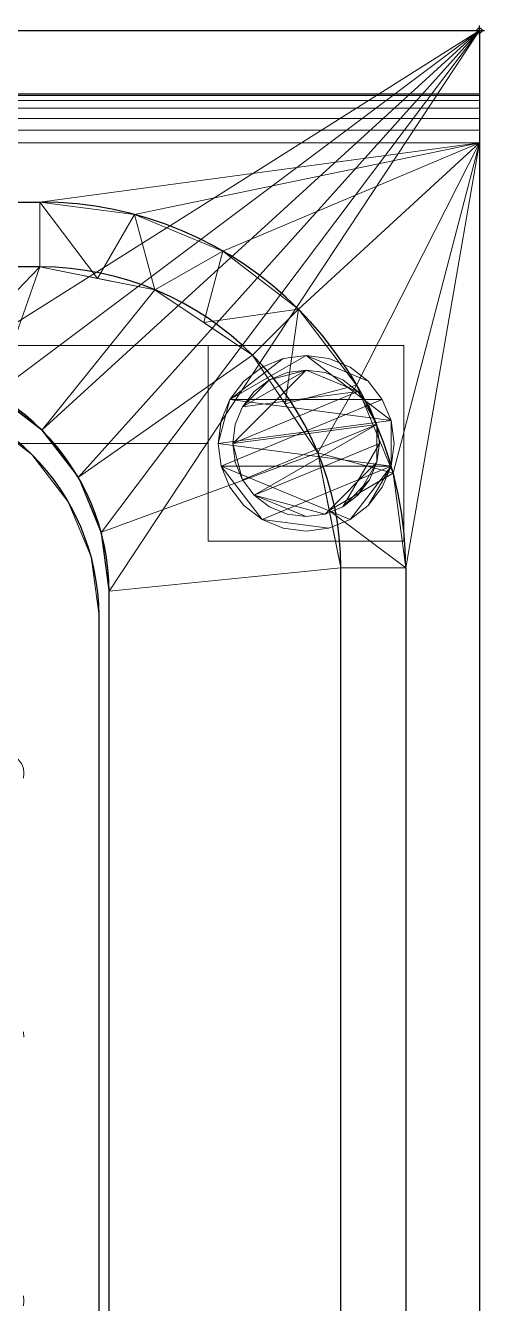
# Model space of a CAD drawing. Header units: millimetres. Extents: x -1 to 1601, y -701 to 1.
# Drawn here: x 1507.1 to 1601, y -260.5 to 1 of the extents above; entities that cross this region are included whole.
import ezdxf

# ---------------------------------------------------------------- set-up
doc = ezdxf.new("R2010")
doc.units = ezdxf.units.MM
doc.header["$PDMODE"] = 34
for name, color, linetype in [('IQ_200_2D', 1, 'Continuous'), ('IQ_200_3D', 1, 'Continuous'), ('IQ_204_2D', 7, 'Continuous'), ('IQ_INS_3D', 3, 'Continuous')]:
    doc.layers.add(name, color=color, linetype=linetype)

msp = doc.modelspace()

# ---------------------------------------------------------------- linework, layer by layer
at = {"layer": 'IQ_200_2D', "linetype": 'Continuous'}
for p, q in [((0, 0), (1600, 0)), ((1600, 0), (1600, -700))]:
    msp.add_line(p, q, dxfattribs=at)
at = {"layer": 'IQ_200_3D', "lineweight": 18}
for points in [[(1544.5, -84.5, 650), (55.5, -84.5, 650), (55.5, -64.5, 650), (1544.5, -64.5, 650)], [(1544.5, -64.5, 650), (55.5, -64.5, 650), (55.5, -64.5, 750), (1544.5, -64.5, 750)], [(1544.5, -64.5, 750), (55.5, -64.5, 750), (55.5, -84.5, 750), (1544.5, -84.5, 750)], [(1544.5, -84.5, 750), (1544.5, -84.5, 650), (1544.5, -64.5, 650), (1544.5, -64.5, 750)], [(1544.5, -84.5, 750), (55.5, -84.5, 750), (55.5, -84.5, 650), (1544.5, -84.5, 650)], [(1524.2, -115, 850), (1524.2, -115, 860), (1524.2, -351, 860), (1524.2, -351, 850)], [(1522.15, -349.07, 890), (1522.15, -349.07, 888), (1522.15, -119.8, 888), (1522.15, -119.8, 890)]]:
    msp.add_3dface(points, dxfattribs=at)
for points, invisible_edges in [([(1524.2, -351, 850), (1489.39, -396.37, 850), (1477.24, -397.97, 850), (1477.24, -68.03, 850)], 13), ([(1477.24, -68.03, 850), (1489.39, -69.63, 850), (1524.2, -115, 850), (1524.2, -351, 850)], 10), ([(1477.24, -397.97, 860), (1524.2, -351, 860), (1524.2, -115, 860), (1477.24, -68.03, 860)], 13), ([(1500.72, -74.33, 860), (1489.39, -69.63, 860), (1477.24, -68.03, 860), (1524.2, -115, 860)], 12), ([(1500.72, -74.33, 850), (1510.45, -81.79, 850), (1524.2, -115, 850), (1489.39, -69.63, 850)], 6), ([(1510.45, -81.79, 850), (1500.72, -74.33, 850), (1500.72, -74.33, 860), (1510.45, -81.79, 860)], 10), ([(1524.2, -115, 860), (1510.45, -81.79, 860), (1500.72, -74.33, 860)], 13), ([(1498.71, -79.33, 888), (1508.39, -86.77, 888), (1476.45, -98, 888), (1476.31, -96.96, 888)], 10), ([(1508.39, -86.77, 890), (1498.71, -79.33, 890), (1476.45, -98, 890), (1476.31, -99.04, 890)], 10), ([(1498.71, -79.33, 890), (1508.39, -86.77, 890), (1508.39, -86.77, 888), (1498.71, -79.33, 888)], 10), ([(1510.45, -81.79, 860), (1517.91, -91.52, 860), (1517.91, -91.52, 850), (1510.45, -81.79, 850)], 10), ([(1517.91, -91.52, 850), (1522.6, -102.84, 850), (1524.2, -115, 850), (1510.45, -81.79, 850)], 4), ([(1524.2, -115, 860), (1522.6, -102.84, 860), (1517.91, -91.52, 860), (1510.45, -81.79, 860)], 8), ([(1488.65, -121.14, 888), (1475.91, -100, 888), (1476.31, -99.04, 888), (1508.39, -86.77, 888)], 13), ([(1488.65, -121.14, 890), (1508.39, -86.77, 890), (1476.31, -99.04, 890), (1475.91, -100, 890)], 11), ([(1508.39, -86.77, 888), (1476.31, -99.04, 888), (1476.45, -98, 888)], 13), ([(1489.62, -121.54, 888), (1488.65, -121.14, 888), (1508.39, -86.77, 888)], 14), ([(1489.62, -121.54, 890), (1508.39, -86.77, 890), (1488.65, -121.14, 890)], 3), ([(1489.62, -121.54, 888), (1508.39, -86.77, 888), (1515.82, -96.44, 888), (1490.45, -122.17, 888)], 5), ([(1515.82, -96.44, 890), (1508.39, -86.77, 890), (1489.62, -121.54, 890), (1490.45, -122.17, 890)], 10), ([(1508.39, -86.77, 890), (1515.82, -96.44, 890), (1515.82, -96.44, 888), (1508.39, -86.77, 888)], 10), ([(1517.91, -91.52, 860), (1522.6, -102.84, 860), (1522.6, -102.84, 850), (1517.91, -91.52, 850)], 10), ([(1520.52, -107.71, 888), (1491.08, -123, 888), (1490.45, -122.17, 888), (1515.82, -96.44, 888)], 5), ([(1520.52, -107.71, 890), (1515.82, -96.44, 890), (1490.45, -122.17, 890), (1491.08, -123, 890)], 10), ([(1520.52, -107.71, 888), (1515.82, -96.44, 888), (1515.82, -96.44, 890), (1520.52, -107.71, 890)], 10), ([(1524.2, -115, 850), (1522.6, -102.84, 850), (1522.6, -102.84, 860), (1524.2, -115, 860)], 2), ([(1491.08, -123, 888), (1520.52, -107.71, 888), (1522.15, -119.8, 888), (1491.48, -123.96, 888)], 5), ([(1522.15, -119.8, 890), (1520.52, -107.71, 890), (1491.08, -123, 890), (1491.48, -123.96, 890)], 10), ([(1522.15, -119.8, 888), (1520.52, -107.71, 888), (1520.52, -107.71, 890), (1522.15, -119.8, 890)], 2), ([(1491.62, -125, 888), (1491.48, -123.96, 888), (1522.15, -119.8, 888)], 14), ([(1491.48, -126.04, 888), (1491.62, -125, 888), (1522.15, -119.8, 888), (1503.82, -148.14, 888)], 14), ([(1491.48, -123.96, 890), (1491.62, -125, 890), (1522.15, -119.8, 890)], 14), ([(1522.15, -119.8, 890), (1491.62, -125, 890), (1491.48, -126.04, 890), (1503.82, -148.14, 890)], 13), ([(1503.82, -148.14, 888), (1522.15, -119.8, 888), (1504.78, -148.54, 888)], 3), ([(1504.78, -148.54, 890), (1522.15, -119.8, 890), (1503.82, -148.14, 890)], 3), ([(1505.61, -149.17, 888), (1504.78, -148.54, 888), (1522.15, -119.8, 888)], 14), ([(1505.61, -149.17, 890), (1522.15, -119.8, 890), (1504.78, -148.54, 890)], 3), ([(1522.15, -119.8, 888), (1506.25, -150, 888), (1505.61, -149.17, 888)], 13), ([(1505.61, -149.17, 890), (1506.25, -150, 890), (1522.15, -119.8, 890)], 14), ([(1506.65, -150.96, 888), (1506.25, -150, 888), (1522.15, -119.8, 888)], 14), ([(1506.25, -150, 890), (1506.65, -150.96, 890), (1522.15, -119.8, 890)], 14), ([(1506.78, -152, 888), (1506.65, -150.96, 888), (1522.15, -119.8, 888)], 14), ([(1506.65, -153.04, 888), (1506.78, -152, 888), (1522.15, -119.8, 888), (1506.65, -204.96, 888)], 14), ([(1522.15, -119.8, 888), (1506.78, -206, 888), (1506.65, -204.96, 888)], 13), ([(1506.78, -206, 888), (1522.15, -119.8, 888), (1506.78, -260, 888), (1506.65, -258.96, 888)], 11), ([(1506.65, -153.04, 890), (1506.65, -204.96, 890), (1522.15, -119.8, 890), (1506.78, -152, 890)], 7), ([(1506.65, -150.96, 890), (1506.78, -152, 890), (1522.15, -119.8, 890)], 14), ([(1506.78, -260, 890), (1522.15, -119.8, 890), (1506.78, -206, 890), (1506.65, -258.96, 890)], 7), ([(1506.78, -206, 890), (1522.15, -119.8, 890), (1506.65, -204.96, 890)], 3), ([(1506.78, -260, 890), (1506.65, -261.04, 890), (1522.15, -349.07, 890), (1522.15, -119.8, 890)], 10), ([(1522.15, -119.8, 888), (1522.15, -349.07, 888), (1506.78, -260, 888)], 14), ([(1506.65, -261.04, 888), (1506.78, -260, 888), (1522.15, -349.07, 888), (1506.65, -312.96, 888)], 14)]:
    msp.add_3dface(points, dxfattribs=dict(at, invisible_edges=invisible_edges))
at = {"layer": 'IQ_204_2D'}
for p, q in [((0, -13), (1600, -13)), ((90, -35.11), (1510, -35.11)), ((1510, -48.39), (90, -48.39)), ((1571.61, -610), (1571.61, -110)), ((1584.89, -110), (1584.89, -610)), ((1524.2, -351), (1524.2, -115)), ((1522.15, -349.07), (1522.15, -119.8))]:
    msp.add_line(p, q, dxfattribs=at)
for centre, radius, start, end in [((1510, -110), 74.89, 360, 90), ((1510, -110), 61.61, 0, 90), ((1477.24, -115), 46.97, 0, 90), ((1475.15, -120), 47, 0.2438, 89.7562)]:
    msp.add_arc(centre, radius, start, end, dxfattribs=at)
at = {"layer": 'IQ_INS_3D'}
msp.add_point((1600, 0), dxfattribs=at)

# ---------------------------------------------------------------- meshes
at = {"layer": 'IQ_200_3D', "lineweight": 18}
mesh = msp.add_polyface(dxfattribs=at)
corners = [(1600, 0, 850), (1600, -700, 850), (0, -700, 850), (0, 0, 850), (1210.5, -594, 850), (1211.56, -602.02, 850), (1214.65, -609.5, 850), (1219.58, -615.92, 850), (1226, -620.85, 850), (1233.48, -623.94, 850), (1241.5, -625, 850), (1459.5, -625, 850), (1467.52, -623.94, 850), (1475, -620.85, 850), (1481.42, -615.92, 850), (1486.35, -609.5, 850), (1489.44, -602.02, 850), (1490.5, -594, 850), (1490.5, -476, 850), (1489.44, -467.98, 850), (1486.35, -460.5, 850), (1481.42, -454.08, 850), (1475, -449.15, 850), (1467.52, -446.06, 850), (1459.5, -445, 850), (1241.5, -445, 850), (1233.48, -446.06, 850), (1226, -449.15, 850), (1219.58, -454.08, 850), (1214.65, -460.5, 850), (1211.56, -467.98, 850), (1210.5, -476, 850), (1477.5, -68.03, 850), (122.5, -68.03, 850), (110.41, -69.63, 850), (99.15, -74.29, 850), (89.48, -81.71, 850), (82.05, -91.39, 850), (77.39, -102.65, 850), (75.8, -114.74, 850), (75.8, -351.26, 850), (77.39, -363.35, 850), (82.05, -374.61, 850), (89.48, -384.29, 850), (99.15, -391.71, 850), (110.41, -396.37, 850), (122.5, -397.97, 850), (1477.5, -397.97, 850), (1489.59, -396.37, 850), (1500.85, -391.71, 850), (1510.52, -384.29, 850), (1517.95, -374.61, 850), (1522.61, -363.35, 850), (1524.2, -351.26, 850), (1524.2, -114.74, 850), (1522.61, -102.65, 850), (1517.95, -91.39, 850), (1510.52, -81.71, 850), (1500.85, -74.29, 850), (1489.59, -69.63, 850)]
mesh.append_faces([[corners[k] for k in face] for face in [(37, 3, 36), (35, 3, 34), (4, 46, 31), (31, 46, 30), (55, 0, 54), (16, 1, 15), (14, 1, 13), (21, 49, 20), (11, 1, 10)]], dxfattribs={"vtx0": -1, "vtx1": -1})
mesh.append_faces([[corners[k] for k in face] for face in [(3, 37, 38), (3, 38, 39), (3, 39, 40, 2), (2, 40, 41), (46, 4, 5), (2, 6, 7), (46, 29, 30), (46, 28, 29), (26, 46, 47, 25), (46, 26, 27), (0, 59, 32, 3), (20, 49, 50, 19), (47, 24, 25), (0, 55, 56), (1, 52, 53), (19, 50, 51, 18), (1, 16, 17)]], dxfattribs={"vtx0": -1, "vtx2": -1})
mesh.append_faces([[corners[k] for k in face] for face in [(2, 45, 46, 5), (1, 17, 18, 51)]], dxfattribs={"vtx0": -1, "vtx2": -1, "vtx3": -1})
mesh.append_faces([[corners[k] for k in face] for face in [(41, 42, 2), (35, 36, 3), (33, 34, 3, 32), (43, 44, 2), (44, 45, 2), (42, 43, 2), (5, 6, 2), (27, 28, 46), (7, 8, 2), (8, 9, 2), (58, 59, 0), (56, 57, 0), (57, 58, 0), (51, 52, 1), (23, 24, 47), (11, 12, 1), (12, 13, 1), (14, 15, 1)]], dxfattribs={"vtx1": -1, "vtx2": -1})
mesh.append_faces([[corners[k] for k in face] for face in [(1, 2, 9, 10), (47, 48, 22, 23), (48, 49, 21, 22), (53, 54, 0, 1)]], dxfattribs={"vtx1": -1, "vtx3": -1})
mesh = msp.add_polyface(dxfattribs=at)
corners = [(1600, 0, 850), (0, 0, 850), (0, 0, 1000), (1600, 0, 1000)]
mesh.append_faces([[corners[k] for k in face] for face in [(0, 1, 2, 3)]])
mesh = msp.add_polyface(dxfattribs=at)
corners = [(1600, 0, 1000), (0, 0, 1000), (0, -13, 1000), (1600, -13, 1000)]
mesh.append_faces([[corners[k] for k in face] for face in [(0, 1, 2, 3)]])
mesh = msp.add_polyface(dxfattribs=at)
corners = [(1600, -13, 1000), (1600, -13, 910), (1600, -13.34, 907.41), (1600, -14.34, 905), (1600, -15.93, 902.93), (1600, -18, 901.34), (1600, -20.41, 900.34), (1600, -23, 900), (1600, -700, 900), (1600, -700, 850), (1600, 0, 850), (1600, 0, 1000)]
mesh.append_faces([[corners[k] for k in face] for face in [(5, 10, 4)]], dxfattribs={"vtx0": -1, "vtx1": -1})
mesh.append_faces([[corners[k] for k in face] for face in [(10, 6, 7)]], dxfattribs={"vtx0": -1, "vtx2": -1})
mesh.append_faces([[corners[k] for k in face] for face in [(3, 4, 10), (2, 3, 10), (1, 2, 10), (5, 6, 10)]], dxfattribs={"vtx1": -1, "vtx2": -1})
mesh.append_faces([[corners[k] for k in face] for face in [(11, 0, 1, 10)]], dxfattribs={"vtx2": -1})
mesh.append_faces([[corners[k] for k in face] for face in [(7, 8, 9, 10)]], dxfattribs={"vtx3": -1})
mesh = msp.add_polyface(dxfattribs=at)
corners = [(1600, -13, 1000), (0, -13, 1000), (0, -13, 910), (1600, -13, 910)]
mesh.append_faces([[corners[k] for k in face] for face in [(0, 1, 2, 3)]])
mesh = msp.add_polyface(dxfattribs=at)
corners = [(1600, -23, 900), (1600, -20.41, 900.34), (1600, -18, 901.34), (1600, -15.93, 902.93), (1600, -14.34, 905), (1600, -13.34, 907.41), (1600, -13, 910), (0, -13, 910), (0, -13.34, 907.41), (0, -14.34, 905), (0, -15.93, 902.93), (0, -18, 901.34), (0, -20.41, 900.34), (0, -23, 900)]
mesh.append_faces([[corners[k] for k in face] for face in [(9, 4, 5, 8), (4, 9, 10, 3), (12, 1, 2, 11), (3, 10, 11, 2)]], dxfattribs={"vtx0": -1, "vtx2": -1})
mesh.append_faces([[corners[k] for k in face] for face in [(13, 0, 1, 12)]], dxfattribs={"vtx2": -1})
mesh.append_faces([[corners[k] for k in face] for face in [(5, 6, 7, 8)]], dxfattribs={"vtx3": -1})
mesh = msp.add_polyface(dxfattribs=at)
corners = [(1600, -700, 900), (1600, -23, 900), (0, -23, 900), (0, -700, 900), (90, -35.11, 900), (1510, -35.11, 900), (1529.38, -37.66, 900), (1547.44, -45.15, 900), (1562.95, -57.05, 900), (1574.85, -72.56, 900), (1582.34, -90.62, 900), (1584.89, -110, 900), (1584.89, -610, 900), (1582.34, -629.38, 900), (1574.85, -647.44, 900), (1562.95, -662.95, 900), (1547.44, -674.85, 900), (1529.38, -682.34, 900), (1510, -684.89, 900), (90, -684.89, 900), (70.62, -682.34, 900), (52.56, -674.85, 900), (37.05, -662.95, 900), (25.15, -647.44, 900), (17.66, -629.38, 900), (15.11, -610, 900), (15.11, -110, 900), (17.66, -90.62, 900), (25.15, -72.56, 900), (37.05, -57.05, 900), (52.56, -45.15, 900), (70.62, -37.66, 900)]
mesh.append_faces([[corners[k] for k in face] for face in [(9, 1, 8), (14, 0, 13), (31, 2, 30), (28, 2, 27), (21, 3, 20), (23, 3, 22)]], dxfattribs={"vtx0": -1, "vtx1": -1})
mesh.append_faces([[corners[k] for k in face] for face in [(1, 9, 10), (1, 11, 12, 0), (0, 14, 15), (0, 18, 19), (2, 28, 29), (3, 23, 24)]], dxfattribs={"vtx0": -1, "vtx2": -1})
mesh.append_faces([[corners[k] for k in face] for face in [(10, 11, 1), (5, 6, 1), (7, 8, 1), (6, 7, 1), (12, 13, 0), (15, 16, 0), (17, 18, 0), (16, 17, 0), (31, 4, 2), (29, 30, 2), (26, 27, 2), (21, 22, 3), (24, 25, 3)]], dxfattribs={"vtx1": -1, "vtx2": -1})
mesh.append_faces([[corners[k] for k in face] for face in [(4, 5, 1, 2), (25, 26, 2, 3), (19, 20, 3, 0)]], dxfattribs={"vtx1": -1, "vtx3": -1})
mesh = msp.add_polyface(dxfattribs=at)
corners = [(1510, -48.39, 890), (1510, -35.11, 900), (90, -35.11, 900), (90, -48.39, 890)]
mesh.append_faces([[corners[k] for k in face] for face in [(0, 1, 2, 3)]])
mesh = msp.add_polyface(dxfattribs=at)
corners = [(1510, -48.39, 890), (1533.58, -53.08, 890), (1553.56, -66.44, 890), (1566.92, -86.42, 890), (1571.61, -110, 890), (1584.89, -110, 900), (1582.34, -90.62, 900), (1574.85, -72.56, 900), (1562.95, -57.05, 900), (1547.44, -45.15, 900), (1529.38, -37.66, 900), (1510, -35.11, 900), (1569.26, -98.21, 890), (1560.24, -76.43, 890), (1543.57, -59.76, 890), (1521.79, -50.74, 890)]
mesh.append_faces([[corners[k] for k in face] for face in [(15, 11, 0)]], dxfattribs={"vtx0": -1})
mesh.append_faces([[corners[k] for k in face] for face in [(6, 12, 5), (13, 8, 2), (8, 13, 7), (9, 14, 8), (2, 8, 14)]], dxfattribs={"vtx0": -1, "vtx1": -1})
mesh.append_faces([[corners[k] for k in face] for face in [(3, 6, 7), (6, 3, 12), (15, 10, 11), (9, 1, 14)]], dxfattribs={"vtx0": -1, "vtx2": -1})
mesh.append_faces([[corners[k] for k in face] for face in [(4, 5, 12)]], dxfattribs={"vtx1": -1})
mesh.append_faces([[corners[k] for k in face] for face in [(13, 3, 7), (15, 1, 10), (9, 10, 1)]], dxfattribs={"vtx1": -1, "vtx2": -1})
mesh = msp.add_polyface(dxfattribs=at)
corners = [(1510, -48.39, 890), (90, -48.39, 890), (66.42, -53.08, 890), (46.44, -66.44, 890), (33.08, -86.42, 890), (28.39, -110, 890), (28.39, -610, 890), (33.08, -633.58, 890), (46.44, -653.56, 890), (66.42, -666.92, 890), (90, -671.61, 890), (1510, -671.61, 890), (1533.58, -666.92, 890), (1553.56, -653.56, 890), (1566.92, -633.58, 890), (1571.61, -610, 890), (1571.61, -110, 890), (1566.92, -86.42, 890), (1553.56, -66.44, 890), (1533.58, -53.08, 890), (122.5, -418.03, 890), (1477.5, -418.03, 890), (1489.66, -419.63, 890), (1500.98, -424.33, 890), (1510.71, -431.79, 890), (1518.17, -441.52, 890), (1522.87, -452.84, 890), (1524.47, -465, 890), (1524.47, -605, 890), (1522.87, -617.16, 890), (1518.17, -628.48, 890), (1510.71, -638.21, 890), (1500.98, -645.67, 890), (1489.66, -650.37, 890), (1477.5, -651.97, 890), (122.5, -651.97, 890), (110.34, -650.37, 890), (99.02, -645.67, 890), (89.29, -638.21, 890), (81.83, -628.48, 890), (77.13, -617.16, 890), (75.53, -605, 890), (75.53, -465, 890), (77.13, -452.84, 890), (81.83, -441.52, 890), (89.29, -431.79, 890), (99.02, -424.33, 890), (110.34, -419.63, 890), (122.5, -68.03, 890), (1477.5, -68.03, 890), (1489.59, -69.63, 890), (1500.85, -74.29, 890), (1510.52, -81.71, 890), (1517.95, -91.39, 890), (1522.61, -102.65, 890), (1524.2, -114.74, 890), (1524.2, -351.26, 890), (1522.61, -363.35, 890), (1517.95, -374.61, 890), (1510.52, -384.29, 890), (1500.85, -391.71, 890), (1489.59, -396.37, 890), (1477.5, -397.97, 890), (122.5, -397.97, 890), (110.41, -396.37, 890), (99.15, -391.71, 890), (89.48, -384.29, 890), (82.05, -374.61, 890), (77.39, -363.35, 890), (75.8, -351.26, 890), (75.8, -114.74, 890), (77.39, -102.65, 890), (82.05, -91.39, 890), (89.48, -81.71, 890), (99.15, -74.29, 890), (110.41, -69.63, 890)]
mesh.append_faces([[corners[k] for k in face] for face in [(65, 47, 64), (75, 1, 74), (71, 5, 70), (73, 2, 72)]], dxfattribs={"vtx0": -1, "vtx1": -1})
mesh.append_faces([[corners[k] for k in face] for face in [(15, 28, 29, 14), (11, 32, 33), (16, 55, 56, 15), (54, 17, 18, 53), (53, 18, 19, 52), (52, 19, 0, 51), (0, 50, 51), (10, 37, 38, 9), (64, 47, 20, 63), (8, 39, 40, 7), (39, 8, 9, 38), (69, 42, 43), (1, 75, 48, 0), (3, 71, 72, 2)]], dxfattribs={"vtx0": -1, "vtx2": -1})
mesh.append_faces([[corners[k] for k in face] for face in [(6, 41, 42, 69)]], dxfattribs={"vtx0": -1, "vtx2": -1, "vtx3": -1})
mesh.append_faces([[corners[k] for k in face] for face in [(11, 33, 34, 35), (71, 3, 4, 5)]], dxfattribs={"vtx0": -1, "vtx3": -1})
mesh.append_faces([[corners[k] for k in face] for face in [(49, 50, 0, 48), (36, 37, 10)]], dxfattribs={"vtx1": -1, "vtx2": -1})
mesh.append_faces([[corners[k] for k in face] for face in [(27, 28, 15, 56)]], dxfattribs={"vtx1": -1, "vtx2": -1, "vtx3": -1})
mesh.append_faces([[corners[k] for k in face] for face in [(13, 14, 29, 30), (12, 13, 30, 31), (26, 27, 56, 57), (31, 32, 11, 12), (24, 25, 58, 59), (21, 22, 61, 62), (22, 23, 60, 61), (23, 24, 59, 60), (25, 26, 57, 58), (54, 55, 16, 17), (20, 21, 62, 63), (35, 36, 10, 11), (45, 46, 66, 67), (46, 47, 65, 66), (6, 7, 40, 41), (43, 44, 68, 69), (44, 45, 67, 68), (73, 74, 1, 2), (69, 70, 5, 6)]], dxfattribs={"vtx1": -1, "vtx3": -1})
mesh = msp.add_polyface(dxfattribs=at)
corners = [(1544.5, -64.5, 850), (1544.5, -104.5, 850), (1584.5, -104.5, 850), (1584.5, -64.5, 850)]
mesh.append_faces([[corners[k] for k in face] for face in [(0, 1, 2, 3)]])
mesh = msp.add_polyface(dxfattribs=at)
corners = [(1584.5, -104.5, 75), (1544.5, -104.5, 75), (1544.5, -64.5, 75), (1584.5, -64.5, 75)]
mesh.append_faces([[corners[k] for k in face] for face in [(0, 1, 2, 3)]])
mesh = msp.add_polyface(dxfattribs=at)
corners = [(1584.5, -64.5, 850), (1584.5, -64.5, 75), (1544.5, -64.5, 75), (1544.5, -64.5, 850)]
mesh.append_faces([[corners[k] for k in face] for face in [(0, 1, 2, 3)]])
mesh = msp.add_polyface(dxfattribs=at)
corners = [(1544.5, -64.5, 850), (1544.5, -64.5, 75), (1544.5, -104.5, 75), (1544.5, -104.5, 850)]
mesh.append_faces([[corners[k] for k in face] for face in [(0, 1, 2, 3)]])
mesh = msp.add_polyface(dxfattribs=at)
corners = [(1584.5, -104.5, 850), (1584.5, -104.5, 75), (1584.5, -64.5, 75), (1584.5, -64.5, 850)]
mesh.append_faces([[corners[k] for k in face] for face in [(0, 1, 2, 3)]])
mesh = msp.add_polyface(dxfattribs=at)
corners = [(1546.5, -84.5, 5), (1547.11, -89.16, 5), (1548.91, -93.5, 5), (1551.77, -97.23, 5), (1555.5, -100.09, 5), (1559.84, -101.89, 5), (1564.5, -102.5, 5), (1569.16, -101.89, 5), (1573.5, -100.09, 5), (1577.23, -97.23, 5), (1580.09, -93.5, 5), (1581.89, -89.16, 5), (1582.5, -84.5, 5), (1581.89, -79.84, 5), (1580.09, -75.5, 5), (1577.23, -71.77, 5), (1573.5, -68.91, 5), (1569.16, -67.11, 5), (1564.5, -66.5, 5), (1559.84, -67.11, 5), (1555.5, -68.91, 5), (1551.77, -71.77, 5), (1548.91, -75.5, 5), (1547.11, -79.84, 5)]
mesh.append_faces([[corners[k] for k in face] for face in [(11, 8, 9, 10)]], dxfattribs={"vtx0": -1})
mesh.append_faces([[corners[k] for k in face] for face in [(4, 7, 8, 11), (11, 0, 1, 4), (13, 18, 19, 22)]], dxfattribs={"vtx0": -1, "vtx2": -1, "vtx3": -1})
mesh.append_faces([[corners[k] for k in face] for face in [(0, 11, 12, 13)]], dxfattribs={"vtx0": -1, "vtx3": -1})
mesh.append_faces([[corners[k] for k in face] for face in [(2, 3, 4, 1), (16, 17, 18, 15)]], dxfattribs={"vtx2": -1})
mesh.append_faces([[corners[k] for k in face] for face in [(13, 14, 15, 18), (22, 23, 0, 13)]], dxfattribs={"vtx2": -1, "vtx3": -1})
mesh.append_faces([[corners[k] for k in face] for face in [(4, 5, 6, 7), (19, 20, 21, 22)]], dxfattribs={"vtx3": -1})
mesh = msp.add_polyface(dxfattribs=at)
corners = [(1546.5, -84.5, 0), (1547.11, -79.84, 0), (1548.91, -75.5, 0), (1551.77, -71.77, 0), (1555.5, -68.91, 0), (1559.84, -67.11, 0), (1564.5, -66.5, 0), (1569.16, -67.11, 0), (1573.5, -68.91, 0), (1577.23, -71.77, 0), (1580.09, -75.5, 0), (1581.89, -79.84, 0), (1582.5, -84.5, 0), (1581.89, -89.16, 0), (1580.09, -93.5, 0), (1577.23, -97.23, 0), (1573.5, -100.09, 0), (1569.16, -101.89, 0), (1564.5, -102.5, 0), (1559.84, -101.89, 0), (1555.5, -100.09, 0), (1551.77, -97.23, 0), (1548.91, -93.5, 0), (1547.11, -89.16, 0)]
mesh.append_faces([[corners[k] for k in face] for face in [(2, 0, 1), (15, 13, 14), (13, 11, 12)]], dxfattribs={"vtx0": -1})
mesh.append_faces([[corners[k] for k in face] for face in [(16, 23, 13, 15)]], dxfattribs={"vtx0": -1, "vtx1": -1, "vtx2": -1})
mesh.append_faces([[corners[k] for k in face] for face in [(2, 10, 23, 0)]], dxfattribs={"vtx0": -1, "vtx1": -1, "vtx3": -1})
mesh.append_faces([[corners[k] for k in face] for face in [(2, 5, 6)]], dxfattribs={"vtx0": -1, "vtx2": -1})
mesh.append_faces([[corners[k] for k in face] for face in [(23, 10, 11, 13), (23, 16, 17, 20)]], dxfattribs={"vtx0": -1, "vtx2": -1, "vtx3": -1})
mesh.append_faces([[corners[k] for k in face] for face in [(9, 10, 2, 6)]], dxfattribs={"vtx1": -1, "vtx2": -1, "vtx3": -1})
mesh.append_faces([[corners[k] for k in face] for face in [(3, 4, 5, 2), (18, 19, 20, 17)]], dxfattribs={"vtx2": -1})
mesh.append_faces([[corners[k] for k in face] for face in [(6, 7, 8, 9), (20, 21, 22, 23)]], dxfattribs={"vtx3": -1})
mesh = msp.add_polyface(dxfattribs=at)
corners = [(1546.5, -84.5, 5), (1547.11, -79.84, 5), (1548.91, -75.5, 5), (1551.77, -71.77, 5), (1555.5, -68.91, 5), (1559.84, -67.11, 5), (1564.5, -66.5, 5), (1569.16, -67.11, 5), (1573.5, -68.91, 5), (1577.23, -71.77, 5), (1580.09, -75.5, 5), (1581.89, -79.84, 5), (1582.5, -84.5, 5), (1582.5, -84.5, 0), (1581.89, -79.84, 0), (1580.09, -75.5, 0), (1577.23, -71.77, 0), (1573.5, -68.91, 0), (1569.16, -67.11, 0), (1564.5, -66.5, 0), (1559.84, -67.11, 0), (1555.5, -68.91, 0), (1551.77, -71.77, 0), (1548.91, -75.5, 0), (1547.11, -79.84, 0), (1546.5, -84.5, 0)]
mesh.append_faces([[corners[k] for k in face] for face in [(13, 14, 11, 12), (0, 1, 24, 25)]], dxfattribs={"vtx1": -1})
mesh.append_faces([[corners[k] for k in face] for face in [(14, 15, 10, 11), (16, 17, 8, 9), (15, 16, 9, 10), (17, 18, 7, 8), (6, 7, 18, 19), (19, 20, 5, 6), (20, 21, 4, 5), (22, 23, 2, 3), (21, 22, 3, 4), (23, 24, 1, 2)]], dxfattribs={"vtx1": -1, "vtx3": -1})
mesh = msp.add_polyface(dxfattribs=at)
corners = [(1477.5, -68.03, 890), (1477.5, -68.03, 850), (1489.59, -69.63, 850), (1500.85, -74.29, 850), (1510.52, -81.71, 850), (1517.95, -91.39, 850), (1522.61, -102.65, 850), (1524.2, -114.74, 850), (1524.2, -114.74, 890), (1522.61, -102.65, 890), (1517.95, -91.39, 890), (1510.52, -81.71, 890), (1500.85, -74.29, 890), (1489.59, -69.63, 890)]
mesh.append_faces([[corners[k] for k in face] for face in [(13, 2, 3, 12), (4, 11, 12, 3)]], dxfattribs={"vtx0": -1, "vtx2": -1})
mesh.append_faces([[corners[k] for k in face] for face in [(5, 6, 9, 10), (10, 11, 4, 5)]], dxfattribs={"vtx1": -1, "vtx3": -1})
mesh.append_faces([[corners[k] for k in face] for face in [(0, 1, 2, 13)]], dxfattribs={"vtx2": -1})
mesh.append_faces([[corners[k] for k in face] for face in [(6, 7, 8, 9)]], dxfattribs={"vtx3": -1})
mesh = msp.add_polyface(dxfattribs=at)
corners = [(1549.5, -84.5, 75), (1550.01, -88.38, 75), (1551.51, -92, 75), (1553.89, -95.11, 75), (1557, -97.49, 75), (1560.62, -98.99, 75), (1564.5, -99.5, 75), (1568.38, -98.99, 75), (1572, -97.49, 75), (1575.11, -95.11, 75), (1577.49, -92, 75), (1578.99, -88.38, 75), (1579.5, -84.5, 75), (1578.99, -80.62, 75), (1577.49, -77, 75), (1575.11, -73.89, 75), (1572, -71.51, 75), (1568.38, -70.01, 75), (1564.5, -69.5, 75), (1560.62, -70.01, 75), (1557, -71.51, 75), (1553.89, -73.89, 75), (1551.51, -77, 75), (1550.01, -80.62, 75)]
mesh.append_faces([[corners[k] for k in face] for face in [(10, 8, 9), (22, 20, 21)]], dxfattribs={"vtx0": -1})
mesh.append_faces([[corners[k] for k in face] for face in [(7, 3, 6)]], dxfattribs={"vtx0": -1, "vtx1": -1})
mesh.append_faces([[corners[k] for k in face] for face in [(22, 15, 18, 20)]], dxfattribs={"vtx0": -1, "vtx1": -1, "vtx2": -1, "vtx3": -1})
mesh.append_faces([[corners[k] for k in face] for face in [(13, 2, 3, 12)]], dxfattribs={"vtx0": -1, "vtx2": -1})
mesh.append_faces([[corners[k] for k in face] for face in [(3, 7, 8, 12)]], dxfattribs={"vtx0": -1, "vtx2": -1, "vtx3": -1})
mesh.append_faces([[corners[k] for k in face] for face in [(17, 18, 15, 16), (19, 20, 18)]], dxfattribs={"vtx1": -1})
mesh.append_faces([[corners[k] for k in face] for face in [(11, 12, 8, 10)]], dxfattribs={"vtx1": -1, "vtx2": -1})
mesh.append_faces([[corners[k] for k in face] for face in [(4, 5, 6, 3)]], dxfattribs={"vtx2": -1})
mesh.append_faces([[corners[k] for k in face] for face in [(0, 1, 2, 13), (13, 14, 15, 0), (22, 23, 0, 15)]], dxfattribs={"vtx2": -1, "vtx3": -1})
mesh = msp.add_polyface(dxfattribs=at)
corners = [(1549.5, -84.5, 5), (1550.01, -80.62, 5), (1551.51, -77, 5), (1553.89, -73.89, 5), (1557, -71.51, 5), (1560.62, -70.01, 5), (1564.5, -69.5, 5), (1568.38, -70.01, 5), (1572, -71.51, 5), (1575.11, -73.89, 5), (1577.49, -77, 5), (1578.99, -80.62, 5), (1579.5, -84.5, 5), (1578.99, -88.38, 5), (1577.49, -92, 5), (1575.11, -95.11, 5), (1572, -97.49, 5), (1568.38, -98.99, 5), (1564.5, -99.5, 5), (1560.62, -98.99, 5), (1557, -97.49, 5), (1553.89, -95.11, 5), (1551.51, -92, 5), (1550.01, -88.38, 5)]
mesh.append_faces([[corners[k] for k in face] for face in [(9, 6, 7, 8), (4, 2, 3), (15, 13, 14)]], dxfattribs={"vtx0": -1})
mesh.append_faces([[corners[k] for k in face] for face in [(18, 21, 17)]], dxfattribs={"vtx0": -1, "vtx1": -1})
mesh.append_faces([[corners[k] for k in face] for face in [(22, 0, 11, 21)]], dxfattribs={"vtx0": -1, "vtx1": -1, "vtx2": -1})
mesh.append_faces([[corners[k] for k in face] for face in [(0, 6, 9, 11), (21, 11, 13, 17)]], dxfattribs={"vtx0": -1, "vtx1": -1, "vtx2": -1, "vtx3": -1})
mesh.append_faces([[corners[k] for k in face] for face in [(23, 0, 22), (12, 13, 11)]], dxfattribs={"vtx1": -1})
mesh.append_faces([[corners[k] for k in face] for face in [(16, 17, 13, 15)]], dxfattribs={"vtx1": -1, "vtx2": -1})
mesh.append_faces([[corners[k] for k in face] for face in [(9, 10, 11)]], dxfattribs={"vtx2": -1})
mesh.append_faces([[corners[k] for k in face] for face in [(4, 5, 6, 2), (0, 1, 2, 6)]], dxfattribs={"vtx2": -1, "vtx3": -1})
mesh.append_faces([[corners[k] for k in face] for face in [(18, 19, 20, 21)]], dxfattribs={"vtx3": -1})
mesh = msp.add_polyface(dxfattribs=at)
corners = [(1549.5, -84.5, 75), (1550.01, -80.62, 75), (1551.51, -77, 75), (1553.89, -73.89, 75), (1557, -71.51, 75), (1560.62, -70.01, 75), (1564.5, -69.5, 75), (1568.38, -70.01, 75), (1572, -71.51, 75), (1575.11, -73.89, 75), (1577.49, -77, 75), (1578.99, -80.62, 75), (1579.5, -84.5, 75), (1579.5, -84.5, 5), (1578.99, -80.62, 5), (1577.49, -77, 5), (1575.11, -73.89, 5), (1572, -71.51, 5), (1568.38, -70.01, 5), (1564.5, -69.5, 5), (1560.62, -70.01, 5), (1557, -71.51, 5), (1553.89, -73.89, 5), (1551.51, -77, 5), (1550.01, -80.62, 5), (1549.5, -84.5, 5)]
mesh.append_faces([[corners[k] for k in face] for face in [(1, 24, 25, 0)]], dxfattribs={"vtx0": -1})
mesh.append_faces([[corners[k] for k in face] for face in [(8, 17, 18, 7), (9, 16, 17, 8), (7, 18, 19, 6), (15, 10, 11, 14), (5, 20, 21, 4), (4, 21, 22, 3), (2, 23, 24, 1), (3, 22, 23, 2), (20, 5, 6, 19)]], dxfattribs={"vtx0": -1, "vtx2": -1})
mesh.append_faces([[corners[k] for k in face] for face in [(13, 14, 11, 12)]], dxfattribs={"vtx1": -1})
mesh.append_faces([[corners[k] for k in face] for face in [(9, 10, 15, 16)]], dxfattribs={"vtx1": -1, "vtx3": -1})
mesh = msp.add_polyface(dxfattribs=at)
corners = [(1582.5, -84.5, 5), (1581.89, -89.16, 5), (1580.09, -93.5, 5), (1577.23, -97.23, 5), (1573.5, -100.09, 5), (1569.16, -101.89, 5), (1564.5, -102.5, 5), (1559.84, -101.89, 5), (1555.5, -100.09, 5), (1551.77, -97.23, 5), (1548.91, -93.5, 5), (1547.11, -89.16, 5), (1546.5, -84.5, 5), (1546.5, -84.5, 0), (1547.11, -89.16, 0), (1548.91, -93.5, 0), (1551.77, -97.23, 0), (1555.5, -100.09, 0), (1559.84, -101.89, 0), (1564.5, -102.5, 0), (1569.16, -101.89, 0), (1573.5, -100.09, 0), (1577.23, -97.23, 0), (1580.09, -93.5, 0), (1581.89, -89.16, 0), (1582.5, -84.5, 0)]
mesh.append_faces([[corners[k] for k in face] for face in [(13, 14, 11, 12), (0, 1, 24, 25)]], dxfattribs={"vtx1": -1})
mesh.append_faces([[corners[k] for k in face] for face in [(14, 15, 10, 11), (16, 17, 8, 9), (15, 16, 9, 10), (17, 18, 7, 8), (6, 7, 18, 19), (19, 20, 5, 6), (20, 21, 4, 5), (22, 23, 2, 3), (21, 22, 3, 4), (23, 24, 1, 2)]], dxfattribs={"vtx1": -1, "vtx3": -1})
mesh = msp.add_polyface(dxfattribs=at)
corners = [(1579.5, -84.5, 75), (1578.99, -88.38, 75), (1577.49, -92, 75), (1575.11, -95.11, 75), (1572, -97.49, 75), (1568.38, -98.99, 75), (1564.5, -99.5, 75), (1560.62, -98.99, 75), (1557, -97.49, 75), (1553.89, -95.11, 75), (1551.51, -92, 75), (1550.01, -88.38, 75), (1549.5, -84.5, 75), (1549.5, -84.5, 5), (1550.01, -88.38, 5), (1551.51, -92, 5), (1553.89, -95.11, 5), (1557, -97.49, 5), (1560.62, -98.99, 5), (1564.5, -99.5, 5), (1568.38, -98.99, 5), (1572, -97.49, 5), (1575.11, -95.11, 5), (1577.49, -92, 5), (1578.99, -88.38, 5), (1579.5, -84.5, 5)]
mesh.append_faces([[corners[k] for k in face] for face in [(1, 24, 25, 0)]], dxfattribs={"vtx0": -1})
mesh.append_faces([[corners[k] for k in face] for face in [(11, 14, 15, 10), (10, 15, 16, 9), (8, 17, 18, 7), (9, 16, 17, 8), (7, 18, 19, 6), (5, 20, 21, 4), (4, 21, 22, 3), (2, 23, 24, 1), (3, 22, 23, 2), (20, 5, 6, 19)]], dxfattribs={"vtx0": -1, "vtx2": -1})
mesh.append_faces([[corners[k] for k in face] for face in [(12, 13, 14, 11)]], dxfattribs={"vtx2": -1})
mesh = msp.add_polyface(dxfattribs=at)
corners = [(1544.5, -104.5, 850), (1544.5, -104.5, 75), (1584.5, -104.5, 75), (1584.5, -104.5, 850)]
mesh.append_faces([[corners[k] for k in face] for face in [(0, 1, 2, 3)]])
mesh = msp.add_polyface(dxfattribs=at)
corners = [(1571.61, -610, 890), (1584.89, -610, 900), (1584.89, -110, 900), (1571.61, -110, 890)]
mesh.append_faces([[corners[k] for k in face] for face in [(0, 1, 2, 3)]])
mesh = msp.add_polyface(dxfattribs=at)
corners = [(1524.2, -351.26, 890), (1524.2, -114.74, 890), (1524.2, -114.74, 850), (1524.2, -351.26, 850)]
mesh.append_faces([[corners[k] for k in face] for face in [(0, 1, 2, 3)]])

doc.saveas('drawing.dxf')
